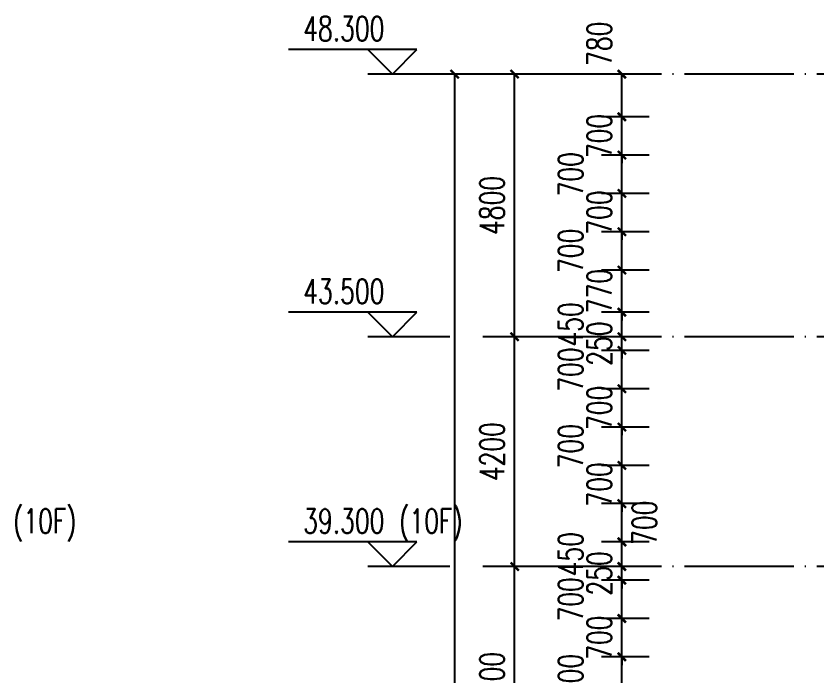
# Model space of a CAD drawing. Header units: millimetres. Extents: x 708158 to 1984082, y -168213 to -53.
# Drawn here: x 1020065 to 1034712, y -48657 to -36595 of the extents above; entities that cross this region are included whole.
import ezdxf

# ---------------------------------------------------------------- set-up
doc = ezdxf.new("R2010")
doc.units = ezdxf.units.MM
doc.header["$LTSCALE"] = 1000
doc.linetypes.add('DOTE', pattern=[2.42, 2, -0.2, 0.02, -0.2])
doc.layers.get('0').update_dxf_attribs({"color": 8})
for name, color, linetype in [('A-AXIS', 1, 'DOTE'), ('DIM_ELEV', 3, 'Continuous'), ('PUB_DIM', 3, 'Continuous'), ('PUB_TEXT', 7, 'Continuous')]:
    doc.layers.add(name, color=color, linetype=linetype)
doc.styles.add('_TCH_DIM', font='SIMPLEX', dxfattribs={"bigfont": 'GBCBIG'})
doc.styles.add('_TCH_DIM_T3', font='SIMPLEX', dxfattribs={"width": 0.705882, "bigfont": 'GBCBIG'})
doc.dimstyles.new('_TCH_ARCH&&150', dxfattribs={"dimtxt": 446.25, "dimasz": 150, "dimexe": 375, "dimexo": 450, "dimgap": 189.375, "dimtad": 1, "dimdec": 0, "dimzin": 0, "dimdsep": 46, "dimtxsty": '_TCH_DIM_T3', "dimblk": 'ARCHTICK', "dimcen": 0.09, "dimclrt": 7, "dimazin": 2, "dimtfac": 1, "dimtdec": 0, "dimtix": 1, "dimtmove": 2, "dimatfit": 3, "dimfxl": 1, "dimtolj": 1, "dimtzin": 0, "dimarcsym": 0})

# ---------------------------------------------------------------- blocks, each defined once
blk = doc.blocks.new('_ArchTick')
at = {"color": 0, "linetype": 'ByBlock', "const_width": 0.3}
blk.add_lwpolyline([(-0.5, -0.5), (0.5, 0.5)], dxfattribs=at)
blk = doc.blocks.new('*D473')
at = {"layer": 'Defpoints', "color": 0, "transparency": 16777216}
for p in [(1031144, -48307), (1032092, -48307), (1032092, -49007)]:
    blk.add_point(p, dxfattribs=at)
at = {"layer": 'PUB_DIM', "color": 0, "lineweight": -2, "transparency": 16777216}
for p, q in [((1031642, -48307), (1030769, -48307)), ((1031144, -49007), (1031144, -48307)), ((1031642, -49007), (1030769, -49007))]:
    blk.add_line(p, q, dxfattribs=at)
at = {"layer": 'PUB_DIM', "color": 0, "lineweight": -2, "transparency": 16777216, "xscale": 150, "yscale": 150, "zscale": 150}
for p, rotation in [((1031144, -48307), 90), ((1031144, -49007), 270)]:
    blk.add_blockref('_ArchTick', p, dxfattribs=dict(at, rotation=rotation))
at = {"layer": 'PUB_DIM', "color": 7, "transparency": 16777216, "insert": (1030207, -48657), "char_height": 446.2, "attachment_point": 5, "rotation": 90, "style": '_TCH_DIM_T3'}
blk.add_mtext('\\A1;700', dxfattribs=at)
blk = doc.blocks.new('*D474')
at = {"layer": 'Defpoints', "color": 0, "transparency": 16777216}
for p in [(1031144, -47607), (1032092, -47607), (1032092, -48307)]:
    blk.add_point(p, dxfattribs=at)
at = {"layer": 'PUB_DIM', "color": 0, "lineweight": -2, "transparency": 16777216}
for p, q in [((1031144, -47607), (1031144, -47457)), ((1031642, -47607), (1030769, -47607)), ((1031144, -48307), (1031144, -47607)), ((1031642, -48307), (1030769, -48307)), ((1031144, -48307), (1031144, -48457))]:
    blk.add_line(p, q, dxfattribs=at)
at = {"layer": 'PUB_DIM', "color": 0, "lineweight": -2, "transparency": 16777216, "xscale": 150, "yscale": 150, "zscale": 150}
for p, rotation in [((1031144, -47607), 270), ((1031144, -48307), 90)]:
    blk.add_blockref('_ArchTick', p, dxfattribs=dict(at, rotation=rotation))
at = {"layer": 'PUB_DIM', "color": 7, "transparency": 16777216, "insert": (1030732, -47957), "char_height": 446.2, "attachment_point": 5, "rotation": 90, "style": '_TCH_DIM_T3'}
blk.add_mtext('\\A1;700', dxfattribs=at)
blk = doc.blocks.new('*D475')
at = {"layer": 'Defpoints', "color": 0, "transparency": 16777216}
for p in [(1031144, -46907), (1032092, -46907), (1032092, -47607)]:
    blk.add_point(p, dxfattribs=at)
at = {"layer": 'PUB_DIM', "color": 0, "lineweight": -2, "transparency": 16777216}
for p, q in [((1031642, -46907), (1030769, -46907)), ((1031144, -47607), (1031144, -46907)), ((1031642, -47607), (1030769, -47607))]:
    blk.add_line(p, q, dxfattribs=at)
at = {"layer": 'PUB_DIM', "color": 0, "lineweight": -2, "transparency": 16777216, "xscale": 150, "yscale": 150, "zscale": 150}
for p, rotation in [((1031144, -46907), 90), ((1031144, -47607), 270)]:
    blk.add_blockref('_ArchTick', p, dxfattribs=dict(at, rotation=rotation))
at = {"layer": 'PUB_DIM', "color": 7, "transparency": 16777216, "insert": (1030207, -47257), "char_height": 446.2, "attachment_point": 5, "rotation": 90, "style": '_TCH_DIM_T3'}
blk.add_mtext('\\A1;700', dxfattribs=at)
blk = doc.blocks.new('*D476')
at = {"layer": 'Defpoints', "color": 0, "transparency": 16777216}
for p in [(1031144, -46657), (1032092, -46657), (1032092, -46907)]:
    blk.add_point(p, dxfattribs=at)
at = {"layer": 'PUB_DIM', "color": 0, "lineweight": -2, "transparency": 16777216}
for p, q in [((1031144, -46657), (1031144, -46507)), ((1031642, -46657), (1030769, -46657)), ((1031144, -46907), (1031144, -46657)), ((1031642, -46907), (1030769, -46907)), ((1031144, -46907), (1031144, -47057))]:
    blk.add_line(p, q, dxfattribs=at)
at = {"layer": 'PUB_DIM', "color": 0, "lineweight": -2, "transparency": 16777216, "xscale": 150, "yscale": 150, "zscale": 150}
for p, rotation in [((1031144, -46657), 270), ((1031144, -46907), 90)]:
    blk.add_blockref('_ArchTick', p, dxfattribs=dict(at, rotation=rotation))
at = {"layer": 'PUB_DIM', "color": 7, "transparency": 16777216, "insert": (1030732, -46782), "char_height": 446.2, "attachment_point": 5, "rotation": 90, "style": '_TCH_DIM_T3'}
blk.add_mtext('\\A1;250', dxfattribs=at)
blk = doc.blocks.new('*D477')
at = {"layer": 'Defpoints', "color": 0, "transparency": 16777216}
for p in [(1031144, -46207), (1032092, -46207), (1032092, -46657)]:
    blk.add_point(p, dxfattribs=at)
at = {"layer": 'PUB_DIM', "color": 0, "lineweight": -2, "transparency": 16777216}
for p, q in [((1031642, -46207), (1030769, -46207)), ((1031144, -46657), (1031144, -46207)), ((1031642, -46657), (1030769, -46657))]:
    blk.add_line(p, q, dxfattribs=at)
at = {"layer": 'PUB_DIM', "color": 0, "lineweight": -2, "transparency": 16777216, "xscale": 150, "yscale": 150, "zscale": 150}
for p, rotation in [((1031144, -46207), 90), ((1031144, -46657), 270)]:
    blk.add_blockref('_ArchTick', p, dxfattribs=dict(at, rotation=rotation))
at = {"layer": 'PUB_DIM', "color": 7, "transparency": 16777216, "insert": (1030207, -46432), "char_height": 446.2, "attachment_point": 5, "rotation": 90, "style": '_TCH_DIM_T3'}
blk.add_mtext('\\A1;450', dxfattribs=at)
blk = doc.blocks.new('*D478')
at = {"layer": 'Defpoints', "color": 0, "transparency": 16777216}
for p in [(1031144, -45507), (1032092, -45507), (1032092, -46207)]:
    blk.add_point(p, dxfattribs=at)
at = {"layer": 'PUB_DIM', "color": 0, "lineweight": -2, "transparency": 16777216}
for p, q in [((1031642, -45507), (1030769, -45507)), ((1031144, -46207), (1031144, -45507)), ((1031642, -46207), (1030769, -46207))]:
    blk.add_line(p, q, dxfattribs=at)
at = {"layer": 'PUB_DIM', "color": 0, "lineweight": -2, "transparency": 16777216, "xscale": 150, "yscale": 150, "zscale": 150}
for p, rotation in [((1031144, -45507), 90), ((1031144, -46207), 270)]:
    blk.add_blockref('_ArchTick', p, dxfattribs=dict(at, rotation=rotation))
at = {"layer": 'PUB_DIM', "color": 7, "transparency": 16777216, "insert": (1031557, -45857), "char_height": 446.2, "attachment_point": 5, "rotation": 90, "style": '_TCH_DIM_T3'}
blk.add_mtext('\\A1;700', dxfattribs=at)
blk = doc.blocks.new('*D479')
at = {"layer": 'Defpoints', "color": 0, "transparency": 16777216}
for p in [(1031144, -44807), (1032092, -44807), (1032092, -45507)]:
    blk.add_point(p, dxfattribs=at)
at = {"layer": 'PUB_DIM', "color": 0, "lineweight": -2, "transparency": 16777216}
for p, q in [((1031144, -44807), (1031144, -44657)), ((1031642, -44807), (1030769, -44807)), ((1031144, -45507), (1031144, -44807)), ((1031642, -45507), (1030769, -45507)), ((1031144, -45507), (1031144, -45657))]:
    blk.add_line(p, q, dxfattribs=at)
at = {"layer": 'PUB_DIM', "color": 0, "lineweight": -2, "transparency": 16777216, "xscale": 150, "yscale": 150, "zscale": 150}
for p, rotation in [((1031144, -44807), 270), ((1031144, -45507), 90)]:
    blk.add_blockref('_ArchTick', p, dxfattribs=dict(at, rotation=rotation))
at = {"layer": 'PUB_DIM', "color": 7, "transparency": 16777216, "insert": (1030732, -45157), "char_height": 446.2, "attachment_point": 5, "rotation": 90, "style": '_TCH_DIM_T3'}
blk.add_mtext('\\A1;700', dxfattribs=at)
blk = doc.blocks.new('*D480')
at = {"layer": 'Defpoints', "color": 0, "transparency": 16777216}
for p in [(1031144, -44107), (1032092, -44107), (1032092, -44807)]:
    blk.add_point(p, dxfattribs=at)
at = {"layer": 'PUB_DIM', "color": 0, "lineweight": -2, "transparency": 16777216}
for p, q in [((1031642, -44107), (1030769, -44107)), ((1031144, -44807), (1031144, -44107)), ((1031642, -44807), (1030769, -44807))]:
    blk.add_line(p, q, dxfattribs=at)
at = {"layer": 'PUB_DIM', "color": 0, "lineweight": -2, "transparency": 16777216, "xscale": 150, "yscale": 150, "zscale": 150}
for p, rotation in [((1031144, -44107), 90), ((1031144, -44807), 270)]:
    blk.add_blockref('_ArchTick', p, dxfattribs=dict(at, rotation=rotation))
at = {"layer": 'PUB_DIM', "color": 7, "transparency": 16777216, "insert": (1030207, -44457), "char_height": 446.2, "attachment_point": 5, "rotation": 90, "style": '_TCH_DIM_T3'}
blk.add_mtext('\\A1;700', dxfattribs=at)
blk = doc.blocks.new('*D481')
at = {"layer": 'Defpoints', "color": 0, "transparency": 16777216}
for p in [(1031144, -43407), (1032092, -43407), (1032092, -44107)]:
    blk.add_point(p, dxfattribs=at)
at = {"layer": 'PUB_DIM', "color": 0, "lineweight": -2, "transparency": 16777216}
for p, q in [((1031144, -43407), (1031144, -43257)), ((1031642, -43407), (1030769, -43407)), ((1031144, -44107), (1031144, -43407)), ((1031642, -44107), (1030769, -44107)), ((1031144, -44107), (1031144, -44257))]:
    blk.add_line(p, q, dxfattribs=at)
at = {"layer": 'PUB_DIM', "color": 0, "lineweight": -2, "transparency": 16777216, "xscale": 150, "yscale": 150, "zscale": 150}
for p, rotation in [((1031144, -43407), 270), ((1031144, -44107), 90)]:
    blk.add_blockref('_ArchTick', p, dxfattribs=dict(at, rotation=rotation))
at = {"layer": 'PUB_DIM', "color": 7, "transparency": 16777216, "insert": (1030732, -43757), "char_height": 446.2, "attachment_point": 5, "rotation": 90, "style": '_TCH_DIM_T3'}
blk.add_mtext('\\A1;700', dxfattribs=at)
blk = doc.blocks.new('*D482')
at = {"layer": 'Defpoints', "color": 0, "transparency": 16777216}
for p in [(1031144, -42707), (1032092, -42707), (1032092, -43407)]:
    blk.add_point(p, dxfattribs=at)
at = {"layer": 'PUB_DIM', "color": 0, "lineweight": -2, "transparency": 16777216}
for p, q in [((1031642, -42707), (1030769, -42707)), ((1031144, -43407), (1031144, -42707)), ((1031642, -43407), (1030769, -43407))]:
    blk.add_line(p, q, dxfattribs=at)
at = {"layer": 'PUB_DIM', "color": 0, "lineweight": -2, "transparency": 16777216, "xscale": 150, "yscale": 150, "zscale": 150}
for p, rotation in [((1031144, -42707), 90), ((1031144, -43407), 270)]:
    blk.add_blockref('_ArchTick', p, dxfattribs=dict(at, rotation=rotation))
at = {"layer": 'PUB_DIM', "color": 7, "transparency": 16777216, "insert": (1030207, -43057), "char_height": 446.2, "attachment_point": 5, "rotation": 90, "style": '_TCH_DIM_T3'}
blk.add_mtext('\\A1;700', dxfattribs=at)
blk = doc.blocks.new('*D483')
at = {"layer": 'Defpoints', "color": 0, "transparency": 16777216}
for p in [(1031144, -42457), (1032092, -42457), (1032092, -42707)]:
    blk.add_point(p, dxfattribs=at)
at = {"layer": 'PUB_DIM', "color": 0, "lineweight": -2, "transparency": 16777216}
for p, q in [((1031144, -42457), (1031144, -42307)), ((1031642, -42457), (1030769, -42457)), ((1031144, -42707), (1031144, -42457)), ((1031642, -42707), (1030769, -42707)), ((1031144, -42707), (1031144, -42857))]:
    blk.add_line(p, q, dxfattribs=at)
at = {"layer": 'PUB_DIM', "color": 0, "lineweight": -2, "transparency": 16777216, "xscale": 150, "yscale": 150, "zscale": 150}
for p, rotation in [((1031144, -42457), 270), ((1031144, -42707), 90)]:
    blk.add_blockref('_ArchTick', p, dxfattribs=dict(at, rotation=rotation))
at = {"layer": 'PUB_DIM', "color": 7, "transparency": 16777216, "insert": (1030732, -42582), "char_height": 446.2, "attachment_point": 5, "rotation": 90, "style": '_TCH_DIM_T3'}
blk.add_mtext('\\A1;250', dxfattribs=at)
blk = doc.blocks.new('*D484')
at = {"layer": 'Defpoints', "color": 0, "transparency": 16777216}
for p in [(1031144, -42007), (1032092, -42007), (1032092, -42457)]:
    blk.add_point(p, dxfattribs=at)
at = {"layer": 'PUB_DIM', "color": 0, "lineweight": -2, "transparency": 16777216}
for p, q in [((1031642, -42007), (1030769, -42007)), ((1031144, -42457), (1031144, -42007)), ((1031642, -42457), (1030769, -42457))]:
    blk.add_line(p, q, dxfattribs=at)
at = {"layer": 'PUB_DIM', "color": 0, "lineweight": -2, "transparency": 16777216, "xscale": 150, "yscale": 150, "zscale": 150}
for p, rotation in [((1031144, -42007), 90), ((1031144, -42457), 270)]:
    blk.add_blockref('_ArchTick', p, dxfattribs=dict(at, rotation=rotation))
at = {"layer": 'PUB_DIM', "color": 7, "transparency": 16777216, "insert": (1030207, -42232), "char_height": 446.2, "attachment_point": 5, "rotation": 90, "style": '_TCH_DIM_T3'}
blk.add_mtext('\\A1;450', dxfattribs=at)
blk = doc.blocks.new('*D485')
at = {"layer": 'Defpoints', "color": 0, "transparency": 16777216}
for p in [(1031144, -41237), (1032092, -41237), (1032092, -42007)]:
    blk.add_point(p, dxfattribs=at)
at = {"layer": 'PUB_DIM', "color": 0, "lineweight": -2, "transparency": 16777216}
for p, q in [((1031144, -41237), (1031144, -41087)), ((1031642, -41237), (1030769, -41237)), ((1031144, -42007), (1031144, -41237)), ((1031642, -42007), (1030769, -42007)), ((1031144, -42007), (1031144, -42157))]:
    blk.add_line(p, q, dxfattribs=at)
at = {"layer": 'PUB_DIM', "color": 0, "lineweight": -2, "transparency": 16777216, "xscale": 150, "yscale": 150, "zscale": 150}
for p, rotation in [((1031144, -41237), 270), ((1031144, -42007), 90)]:
    blk.add_blockref('_ArchTick', p, dxfattribs=dict(at, rotation=rotation))
at = {"layer": 'PUB_DIM', "color": 7, "transparency": 16777216, "insert": (1030732, -41622), "char_height": 446.2, "attachment_point": 5, "rotation": 90, "style": '_TCH_DIM_T3'}
blk.add_mtext('\\A1;770', dxfattribs=at)
blk = doc.blocks.new('*D486')
at = {"layer": 'Defpoints', "color": 0, "transparency": 16777216}
for p in [(1031144, -40537), (1032092, -40537), (1032092, -41237)]:
    blk.add_point(p, dxfattribs=at)
at = {"layer": 'PUB_DIM', "color": 0, "lineweight": -2, "transparency": 16777216}
for p, q in [((1031642, -40537), (1030769, -40537)), ((1031144, -41237), (1031144, -40537)), ((1031642, -41237), (1030769, -41237))]:
    blk.add_line(p, q, dxfattribs=at)
at = {"layer": 'PUB_DIM', "color": 0, "lineweight": -2, "transparency": 16777216, "xscale": 150, "yscale": 150, "zscale": 150}
for p, rotation in [((1031144, -40537), 90), ((1031144, -41237), 270)]:
    blk.add_blockref('_ArchTick', p, dxfattribs=dict(at, rotation=rotation))
at = {"layer": 'PUB_DIM', "color": 7, "transparency": 16777216, "insert": (1030207, -40887), "char_height": 446.2, "attachment_point": 5, "rotation": 90, "style": '_TCH_DIM_T3'}
blk.add_mtext('\\A1;700', dxfattribs=at)
blk = doc.blocks.new('*D487')
at = {"layer": 'Defpoints', "color": 0, "transparency": 16777216}
for p in [(1031144, -39837), (1032092, -39837), (1032092, -40537)]:
    blk.add_point(p, dxfattribs=at)
at = {"layer": 'PUB_DIM', "color": 0, "lineweight": -2, "transparency": 16777216}
for p, q in [((1031144, -39837), (1031144, -39687)), ((1031642, -39837), (1030769, -39837)), ((1031144, -40537), (1031144, -39837)), ((1031642, -40537), (1030769, -40537)), ((1031144, -40537), (1031144, -40687))]:
    blk.add_line(p, q, dxfattribs=at)
at = {"layer": 'PUB_DIM', "color": 0, "lineweight": -2, "transparency": 16777216, "xscale": 150, "yscale": 150, "zscale": 150}
for p, rotation in [((1031144, -39837), 270), ((1031144, -40537), 90)]:
    blk.add_blockref('_ArchTick', p, dxfattribs=dict(at, rotation=rotation))
at = {"layer": 'PUB_DIM', "color": 7, "transparency": 16777216, "insert": (1030732, -40187), "char_height": 446.2, "attachment_point": 5, "rotation": 90, "style": '_TCH_DIM_T3'}
blk.add_mtext('\\A1;700', dxfattribs=at)
blk = doc.blocks.new('*D488')
at = {"layer": 'Defpoints', "color": 0, "transparency": 16777216}
for p in [(1031144, -39137), (1032092, -39137), (1032092, -39837)]:
    blk.add_point(p, dxfattribs=at)
at = {"layer": 'PUB_DIM', "color": 0, "lineweight": -2, "transparency": 16777216}
for p, q in [((1031642, -39137), (1030769, -39137)), ((1031144, -39837), (1031144, -39137)), ((1031642, -39837), (1030769, -39837))]:
    blk.add_line(p, q, dxfattribs=at)
at = {"layer": 'PUB_DIM', "color": 0, "lineweight": -2, "transparency": 16777216, "xscale": 150, "yscale": 150, "zscale": 150}
for p, rotation in [((1031144, -39137), 90), ((1031144, -39837), 270)]:
    blk.add_blockref('_ArchTick', p, dxfattribs=dict(at, rotation=rotation))
at = {"layer": 'PUB_DIM', "color": 7, "transparency": 16777216, "insert": (1030207, -39487), "char_height": 446.2, "attachment_point": 5, "rotation": 90, "style": '_TCH_DIM_T3'}
blk.add_mtext('\\A1;700', dxfattribs=at)
blk = doc.blocks.new('*D489')
at = {"layer": 'Defpoints', "color": 0, "transparency": 16777216}
for p in [(1031144, -38437), (1032092, -38437), (1032092, -39137)]:
    blk.add_point(p, dxfattribs=at)
at = {"layer": 'PUB_DIM', "color": 0, "lineweight": -2, "transparency": 16777216}
for p, q in [((1031144, -38437), (1031144, -38287)), ((1031642, -38437), (1030769, -38437)), ((1031144, -39137), (1031144, -38437)), ((1031642, -39137), (1030769, -39137)), ((1031144, -39137), (1031144, -39287))]:
    blk.add_line(p, q, dxfattribs=at)
at = {"layer": 'PUB_DIM', "color": 0, "lineweight": -2, "transparency": 16777216, "xscale": 150, "yscale": 150, "zscale": 150}
for p, rotation in [((1031144, -38437), 270), ((1031144, -39137), 90)]:
    blk.add_blockref('_ArchTick', p, dxfattribs=dict(at, rotation=rotation))
at = {"layer": 'PUB_DIM', "color": 7, "transparency": 16777216, "insert": (1030732, -38787), "char_height": 446.2, "attachment_point": 5, "rotation": 90, "style": '_TCH_DIM_T3'}
blk.add_mtext('\\A1;700', dxfattribs=at)
blk = doc.blocks.new('*D490')
at = {"layer": 'Defpoints', "color": 0, "transparency": 16777216}
for p in [(1031144, -37657), (1032092, -37657), (1032092, -38437)]:
    blk.add_point(p, dxfattribs=at)
at = {"layer": 'PUB_DIM', "color": 0, "lineweight": -2, "transparency": 16777216}
for p, q in [((1031642, -37657), (1030769, -37657)), ((1031144, -38437), (1031144, -37657)), ((1031642, -38437), (1030769, -38437))]:
    blk.add_line(p, q, dxfattribs=at)
at = {"layer": 'PUB_DIM', "color": 0, "lineweight": -2, "transparency": 16777216, "xscale": 150, "yscale": 150, "zscale": 150}
for p, rotation in [((1031144, -37657), 90), ((1031144, -38437), 270)]:
    blk.add_blockref('_ArchTick', p, dxfattribs=dict(at, rotation=rotation))
at = {"layer": 'PUB_DIM', "color": 7, "transparency": 16777216, "insert": (1030732, -37102), "char_height": 446.2, "attachment_point": 5, "rotation": 90, "style": '_TCH_DIM_T3'}
blk.add_mtext('\\A1;780', dxfattribs=at)
blk = doc.blocks.new('*D743')
at = {"layer": 'Defpoints', "color": 0, "transparency": 16777216}
for p in [(1028087, -37657), (1030560, -37657), (1030560, -85957)]:
    blk.add_point(p, dxfattribs=at)
at = {"layer": 'PUB_DIM', "color": 0, "lineweight": -2, "transparency": 16777216}
for p, q in [((1030110, -37657), (1027712, -37657)), ((1028087, -85957), (1028087, -37657)), ((1030110, -85957), (1027712, -85957))]:
    blk.add_line(p, q, dxfattribs=at)
at = {"layer": 'PUB_DIM', "color": 0, "lineweight": -2, "transparency": 16777216, "xscale": 150, "yscale": 150, "zscale": 150}
for p, rotation in [((1028087, -37657), 90), ((1028087, -85957), 270)]:
    blk.add_blockref('_ArchTick', p, dxfattribs=dict(at, rotation=rotation))
at = {"layer": 'PUB_DIM', "color": 7, "transparency": 16777216, "insert": (1027674, -61807), "char_height": 446.2, "attachment_point": 5, "rotation": 90, "style": '_TCH_DIM_T3'}
blk.add_mtext('\\A1;48300', dxfattribs=at)
blk = doc.blocks.new('*D752')
at = {"layer": 'Defpoints', "color": 0, "transparency": 16777216}
for p in [(1029183, -46657), (1030560, -46657), (1030560, -50857)]:
    blk.add_point(p, dxfattribs=at)
at = {"layer": 'PUB_DIM', "color": 0, "lineweight": -2, "transparency": 16777216}
for p, q in [((1030110, -46657), (1028808, -46657)), ((1029183, -50857), (1029183, -46657)), ((1030110, -50857), (1028808, -50857))]:
    blk.add_line(p, q, dxfattribs=at)
at = {"layer": 'PUB_DIM', "color": 0, "lineweight": -2, "transparency": 16777216, "xscale": 150, "yscale": 150, "zscale": 150}
for p, rotation in [((1029183, -46657), 90), ((1029183, -50857), 270)]:
    blk.add_blockref('_ArchTick', p, dxfattribs=dict(at, rotation=rotation))
at = {"layer": 'PUB_DIM', "color": 7, "transparency": 16777216, "insert": (1028771, -48757), "char_height": 446.2, "attachment_point": 5, "rotation": 90, "style": '_TCH_DIM_T3'}
blk.add_mtext('\\A1;4200', dxfattribs=at)
blk = doc.blocks.new('*D753')
at = {"layer": 'Defpoints', "color": 0, "transparency": 16777216}
for p in [(1029183, -42457), (1030560, -42457), (1030560, -46657)]:
    blk.add_point(p, dxfattribs=at)
at = {"layer": 'PUB_DIM', "color": 0, "lineweight": -2, "transparency": 16777216}
for p, q in [((1030110, -42457), (1028808, -42457)), ((1029183, -46657), (1029183, -42457)), ((1030110, -46657), (1028808, -46657))]:
    blk.add_line(p, q, dxfattribs=at)
at = {"layer": 'PUB_DIM', "color": 0, "lineweight": -2, "transparency": 16777216, "xscale": 150, "yscale": 150, "zscale": 150}
for p, rotation in [((1029183, -42457), 90), ((1029183, -46657), 270)]:
    blk.add_blockref('_ArchTick', p, dxfattribs=dict(at, rotation=rotation))
at = {"layer": 'PUB_DIM', "color": 7, "transparency": 16777216, "insert": (1028771, -44557), "char_height": 446.2, "attachment_point": 5, "rotation": 90, "style": '_TCH_DIM_T3'}
blk.add_mtext('\\A1;4200', dxfattribs=at)
blk = doc.blocks.new('*D754')
at = {"layer": 'Defpoints', "color": 0, "transparency": 16777216}
for p in [(1029183, -37657), (1030560, -37657), (1030560, -42457)]:
    blk.add_point(p, dxfattribs=at)
at = {"layer": 'PUB_DIM', "color": 0, "lineweight": -2, "transparency": 16777216}
for p, q in [((1030110, -37657), (1028808, -37657)), ((1029183, -42457), (1029183, -37657)), ((1030110, -42457), (1028808, -42457))]:
    blk.add_line(p, q, dxfattribs=at)
at = {"layer": 'PUB_DIM', "color": 0, "lineweight": -2, "transparency": 16777216, "xscale": 150, "yscale": 150, "zscale": 150}
for p, rotation in [((1029183, -37657), 90), ((1029183, -42457), 270)]:
    blk.add_blockref('_ArchTick', p, dxfattribs=dict(at, rotation=rotation))
at = {"layer": 'PUB_DIM', "color": 7, "transparency": 16777216, "insert": (1028771, -40057), "char_height": 446.2, "attachment_point": 5, "rotation": 90, "style": '_TCH_DIM_T3'}
blk.add_mtext('\\A1;4800', dxfattribs=at)

msp = doc.modelspace()

# ---------------------------------------------------------------- linework, layer by layer
at = {"layer": 'A-AXIS'}
for p, q in [((1070590.5, -37656.7), (1028603.6, -37656.7)), ((1070590.5, -42456.7), (1028603.6, -42456.7)), ((1070590.5, -46656.7), (1028603.6, -46656.7))]:
    msp.add_line(p, q, dxfattribs=at)
at = {"layer": 'DIM_ELEV'}
for p, q in [((1027396.6, -37206.7), (1025049.1, -37206.7)), ((1026946.6, -37656.7), (1026496.6, -37206.7)), ((1026946.6, -37656.7), (1027396.6, -37206.7)), ((1027996.6, -37656.7), (1026496.6, -37656.7)), ((1027396.6, -42006.7), (1025049.1, -42006.7)), ((1026946.6, -42456.7), (1026496.6, -42006.7)), ((1026946.6, -42456.7), (1027396.6, -42006.7)), ((1027996.6, -42456.7), (1026496.6, -42456.7)), ((1027396.6, -46206.7), (1025049.1, -46206.7)), ((1026946.6, -46656.7), (1026496.6, -46206.7)), ((1026946.6, -46656.7), (1027396.6, -46206.7)), ((1027996.6, -46656.7), (1026496.6, -46656.7))]:
    msp.add_line(p, q, dxfattribs=at)

# ---------------------------------------------------------------- texts
at = {"layer": 'PUB_TEXT', "style": '_TCH_DIM', "width": 0.705882}
for s, p in [('48.300', (1025316.1, -37049.2)), ('43.500', (1025316.1, -41849.2)), ('(10F)', (1020010.6, -46049.2)), ('(10F)', (1027071.1, -46049.2)), ('39.300', (1025316.1, -46049.2))]:
    msp.add_text(s, height=446.25, dxfattribs=at).set_placement(p)

# ---------------------------------------------------------------- dimensions: what is measured, and where the dimension line sits
at = {"layer": 'PUB_DIM'}
for base, p1, p2, picture, middle in [((1031144, -37656.7), (1032091.8, -38436.7), (1032091.8, -37656.7), '*D490', (1030731.5, -37101.7)), ((1031144, -39136.7), (1032091.8, -39836.7), (1032091.8, -39136.7), '*D488', (1030206.5, -39486.7)), ((1031144, -40536.7), (1032091.8, -41236.7), (1032091.8, -40536.7), '*D486', (1030206.5, -40886.7)), ((1031144, -42006.7), (1032091.8, -42456.7), (1032091.8, -42006.7), '*D484', (1030206.5, -42231.7)), ((1031144, -42706.7), (1032091.8, -43406.7), (1032091.8, -42706.7), '*D482', (1030206.5, -43056.7)), ((1031144, -44106.7), (1032091.8, -44806.7), (1032091.8, -44106.7), '*D480', (1030206.5, -44456.7)), ((1031144, -45506.7), (1032091.8, -46206.7), (1032091.8, -45506.7), '*D478', (1031556.5, -45856.7)), ((1031144, -46206.7), (1032091.8, -46656.7), (1032091.8, -46206.7), '*D477', (1030206.5, -46431.7)), ((1031144, -46906.7), (1032091.8, -47606.7), (1032091.8, -46906.7), '*D475', (1030206.5, -47256.7)), ((1031144, -48306.7), (1032091.8, -49006.7), (1032091.8, -48306.7), '*D473', (1030206.5, -48656.7))]:
    dim = msp.add_linear_dim(base=base, p1=p1, p2=p2, angle=90, dimstyle='_TCH_ARCH&&150', dxfattribs=at)
    dim.commit()
    dim.dimension.update_dxf_attribs({"geometry": picture, "text_midpoint": middle, "dimtype": 129})
for p1, p2, distance, picture, middle in [((1030560.1, -85956.7), (1030560.1, -37656.7), 2473.1, '*D743', (1027674.5, -61806.7)), ((1030560.1, -42456.7), (1030560.1, -37656.7), 1376.7, '*D754', (1028770.9, -40056.7)), ((1032091.8, -39136.7), (1032091.8, -38436.7), 947.8, '*D489', (1030731.5, -38786.7)), ((1032091.8, -40536.7), (1032091.8, -39836.7), 947.8, '*D487', (1030731.5, -40186.7)), ((1032091.8, -42006.7), (1032091.8, -41236.7), 947.8, '*D485', (1030731.5, -41621.7)), ((1032091.8, -42706.7), (1032091.8, -42456.7), 947.8, '*D483', (1030731.5, -42581.7)), ((1030560.1, -46656.7), (1030560.1, -42456.7), 1376.7, '*D753', (1028770.9, -44556.7)), ((1032091.8, -44106.7), (1032091.8, -43406.7), 947.8, '*D481', (1030731.5, -43756.7)), ((1032091.8, -45506.7), (1032091.8, -44806.7), 947.8, '*D479', (1030731.5, -45156.7)), ((1032091.8, -46906.7), (1032091.8, -46656.7), 947.8, '*D476', (1030731.5, -46781.7)), ((1030560.1, -50856.7), (1030560.1, -46656.7), 1376.7, '*D752', (1028770.9, -48756.7)), ((1032091.8, -48306.7), (1032091.8, -47606.7), 947.8, '*D474', (1030731.5, -47956.7))]:
    dim = msp.add_aligned_dim(p1=p1, p2=p2, distance=distance, dimstyle='_TCH_ARCH&&150', dxfattribs=at)
    dim.commit()
    dim.dimension.update_dxf_attribs({"geometry": picture, "text_midpoint": middle})

doc.saveas('drawing.dxf')
